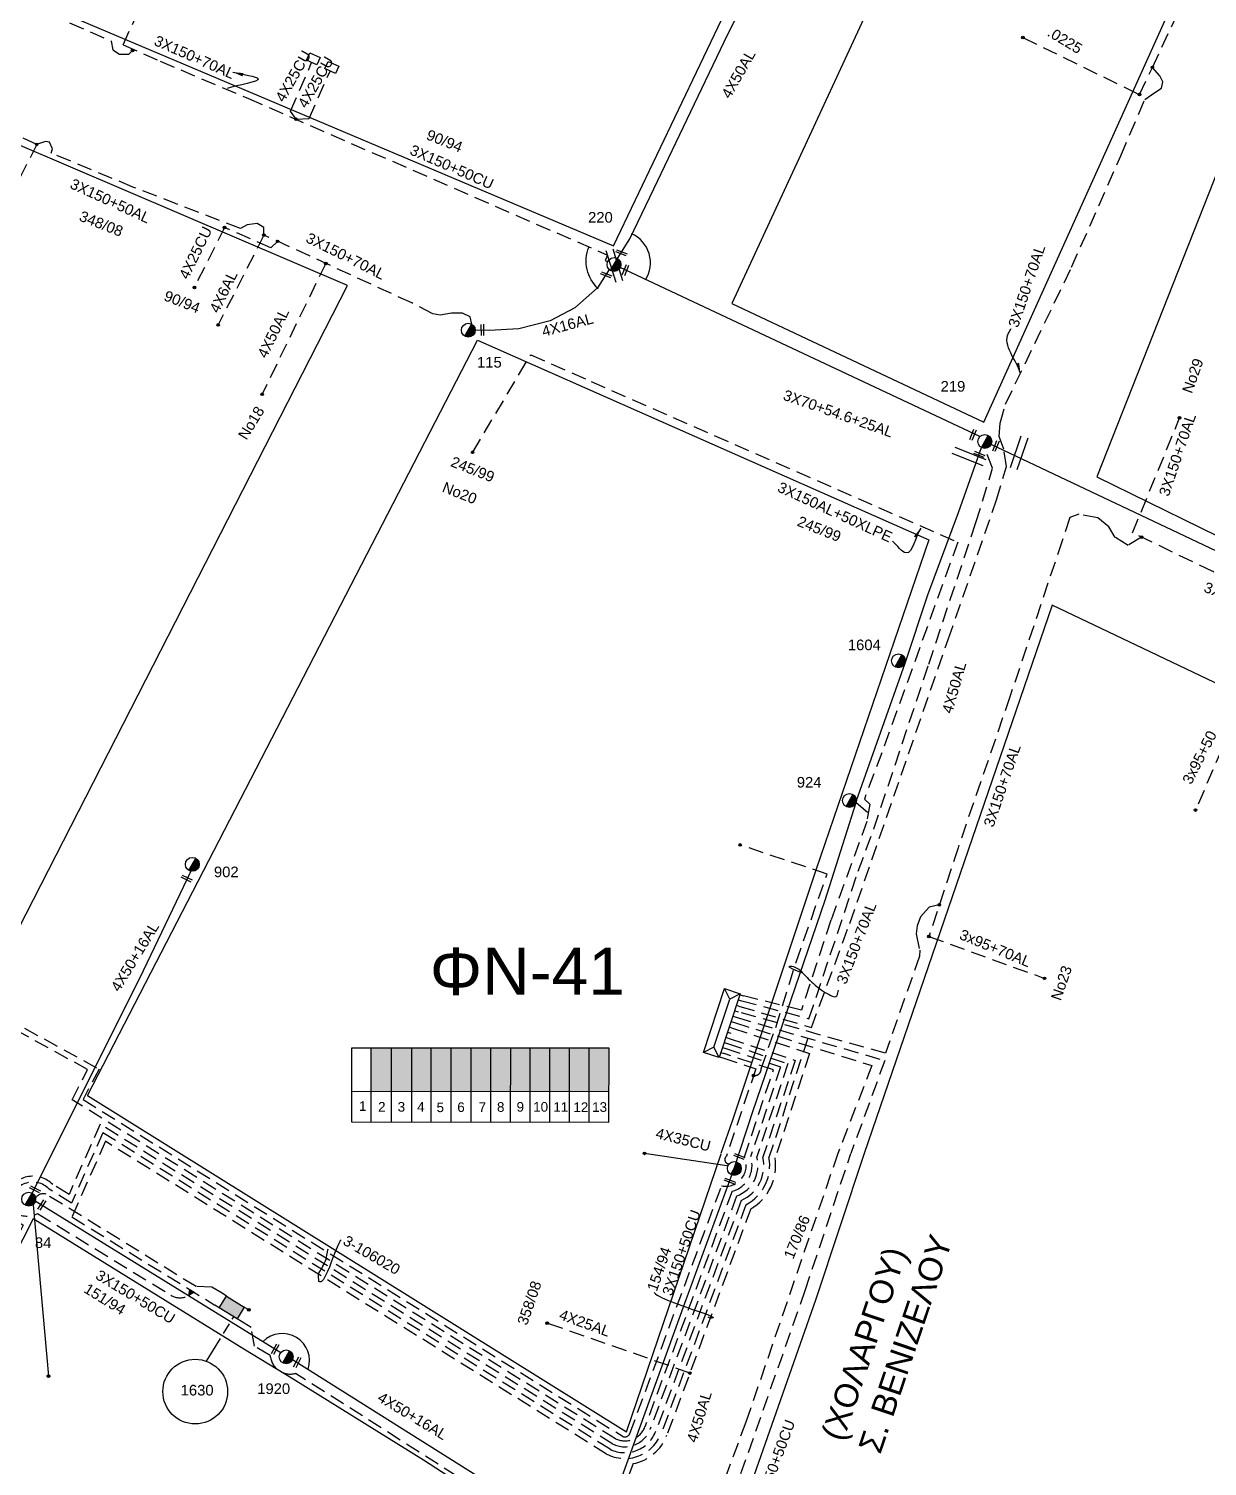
# Model space of a CAD drawing. Header units: millimetres. Extents: x 924 to 3152, y 704 to 1760.
# Drawn here: x 2260.4 to 2460.6, y 860.8 to 1105.1 of the extents above; entities that cross this region are included whole.
import ezdxf

# ---------------------------------------------------------------- set-up
doc = ezdxf.new("R2010")
doc.units = ezdxf.units.MM
doc.linetypes.add('DASHED', pattern=[19.05, 12.7, -6.35])
for name, color, linetype in [('Link Box 4 Διευθύνσεων', 7, 'Continuous'), ('Pillar OTE', 7, 'Continuous'), ('Άγνωστα', 7, 'Continuous'), ('Γέφυρες Εναέριου Δικτύου', 7, 'Continuous'), ('Γυμνά εναέρια ΧΤ (3Φ)   4x16AL', 7, 'Continuous'), ('Γυμνά εναέρια ΧΤ (3Φ)   4x35CU', 7, 'Continuous'), ('Γυμνά εναέρια ΧΤ (3Φ)   4x50AL', 7, 'Continuous'), ('Γυμνά εναέρια ΧΤ και ΦΟΠ (3Φ)   4x50+16AL', 7, 'Continuous'), ('Επιγραφές - Σχήματα', 7, 'Continuous'), ('Επιτοίχιο Κουτί', 7, 'Continuous'), ('Καλώδια ΧΤ   3x150+50AL', 7, 'DASHED'), ('Καλώδια ΧΤ   3x150+50CU', 7, 'DASHED'), ('Καλώδια ΧΤ   3x150+70AL', 7, 'DASHED'), ('Καλώδια ΧΤ   3x150AL+50XLPE', 7, 'DASHED'), ('Καλώδια ΧΤ   4x25CU', 7, 'DASHED'), ('Μηχανική τομή', 7, 'Continuous'), ('Στύλος ΦΜ', 7, 'Continuous'), ('Στύλος ΦΜ @ 1', 7, 'Continuous'), ('Συνδέσεις', 7, 'Continuous'), ('Συνεστραμμένα ΧΤ   3x70+54.6+25 AL', 7, 'SYN_LINE'), ('Τομή', 7, 'Continuous'), ('Υποσταθμός πόλεως', 7, 'Continuous'), ('Υπόβαθρο ΔΕΗ', 7, 'Continuous'), ('Υπόγεια Καλώδια Δικτύου ΧΤ   .15', 7, 'DASHED'), ('Υπόγεια καλώδια Δικτύου ΧΤ και Παρ. ΧΤ - 3X150+70 AL', 7, 'DASHED'), ('Υπόγεια καλώδια Παροχών ΧΤ   .0225', 7, 'DASHED'), ('Υπόγεια καλώδια Παροχών ΧΤ   4x25', 7, 'DASHED'), ('Υπόγεια καλώδια Παροχών ΧΤ   4x50AL', 7, 'DASHED'), ('Υπόγεια καλώδια Παροχών ΧΤ   4x6', 7, 'DASHED')]:
    doc.layers.add(name, color=color, linetype=linetype)
doc.styles.get("Standard").update_dxf_attribs({"font": 'ARIAL.TTF'})
doc.linetypes.add('SYN_LINE', pattern='A,0.5,-0.0001,["/\\/\\/\\/",Standard,S=0.1,R=0,X=0,Y=-0.05],-0.25', length=0.7501)
doc.dimstyles.new('ISO-25', dxfattribs={"dimtxt": 2.5, "dimasz": 2.5, "dimexe": 1.25, "dimexo": 0.625, "dimtad": 1, "dimtxsty": 'Standard', "dimcen": 2.5, "dimadec": 0, "dimazin": 0, "dimtfac": 1, "dimtmove": 0, "dimatfit": 3, "dimfxl": 1, "dimarcsym": 0})

# ---------------------------------------------------------------- blocks, each defined once
blk = doc.blocks.new('ΥΠΑΡΧΩΝ ΤΣΙΜΕΝΤΕΝΙΟΣ ΣΤΥΛΟΣ')
at = {"layer": 'Στύλος ΦΜ'}
blk.add_hatch(color=256, dxfattribs=at).paths.add_polyline_path([(-1.29, -2.28, 0.574793), (2.62, 0, 0.268822), (1.3, 2.27)])
blk.add_line((-1.29, -2.28), (1.3, 2.27), dxfattribs=at)
blk.add_circle((0, 0), 2.62, dxfattribs=at)
at = {"layer": 'Στύλος ΦΜ', "flags": 4}
for tag, p in [('ΑΡΙΘΜΟΣ', (-4.68, 8.05)), ('ΤΥΠΟΣ', (-4.91, 3.03))]:
    blk.add_attdef(tag, p, '', height=4, dxfattribs=at)
blk = doc.blocks.new('ΜΗΧΑΝΙΚΗ ΤΟΜΗ')
at = {"layer": 'Μηχανική τομή', "ltscale": 40}
for p, q in [((-1.89, 0.78), (1.89, 0.78)), ((1.89, 0), (-1.89, 0))]:
    blk.add_line(p, q, dxfattribs=at)
blk = doc.blocks.new('ΤΟΜΗ')
at = {"layer": 'Τομή', "ltscale": 40}
for p, q in [((-5.68, 0), (5.68, 0)), ((5.68, -2.33), (-5.68, -2.33))]:
    blk.add_line(p, q, dxfattribs=at)
blk = doc.blocks.new('ΕΠΙΤΟΙΧΙΟ ΚΟΥΤΙ')
at = {"layer": 'Επιτοίχιο Κουτί', "ltscale": 40}
blk.add_lwpolyline([(-2.06, 1.35), (1.86, 1.35), (1.86, -1.39), (-2.06, -1.39)], close=True, dxfattribs=at)
blk = doc.blocks.new('_ΣΥΝΔΕΣΗ')
at = {"layer": 'Συνδέσεις', "linetype": 'SYN_LINE', "ltscale": 40}
blk.add_hatch(color=256, dxfattribs=at).paths.add_polyline_path([(0.5, -0.01, 1), (-0.5, -0.01, 1)])
at = {"layer": 'Συνδέσεις'}
blk.add_circle((0, -0.01), 0.5, dxfattribs=at)
blk = doc.blocks.new('ΥΠΟΣΤΑΘΜΟΣ ΠΟΛΕΩΣ 13 ΑΝΑΧΩΡΗΣΕΩΝ')
at = {"layer": 'Υποσταθμός πόλεως', "ltscale": 40}
for p, q in [((-11.12, -2.82), (-11.12, -4)), ((-9.53, -2.82), (-9.53, -4)), ((-7.77, -2.82), (-7.77, -4)), ((-5.99, -2.82), (-5.99, -4)), ((-4.14, -2.82), (-4.14, -4)), ((-2.3, -2.82), (-2.3, -4)), ((-0.43, -2.82), (-0.43, -4)), ((1.54, -2.82), (1.54, -4)), ((3.43, -2.82), (3.43, -4)), ((5.39, -2.82), (5.39, -4)), ((7.32, -2.82), (7.32, -4)), ((9.32, -2.82), (9.32, -4)), ((11.11, -2.82), (11.11, -4))]:
    blk.add_line(p, q, dxfattribs=at)
blk.add_lwpolyline([(-11.43, 2.82), (11.43, 2.82), (11.43, -2.82), (-11.43, -2.82)], close=True, dxfattribs=at)
for points in [[(-8.62, 0), (-11.43, 2.82)], [(-11.43, -2.82), (-8.62, 0)], [(-8.62, 0), (8.62, 0)], [(8.62, 0), (11.43, 2.82)], [(11.43, -2.82), (8.62, 0)]]:
    blk.add_lwpolyline(points, dxfattribs=at)
at = {"layer": 'Υποσταθμός πόλεως', "linetype": 'SYN_LINE', "ltscale": 40, "flags": 1}
for tag, p in [('ΜΕΤΑΣΧΗΜΑΤΙΣΜΟΣ', (12.22, 1.68)), ('ΙΣΧΥΣ', (12.2, -1.11)), ('ΑΡΙΘΜΟΣ', (12.32, -3.83))]:
    blk.add_attdef(tag, p, '', height=1.8, dxfattribs=at)
blk = doc.blocks.new('LINK BOX 4 ΑΝΑΧΩΡΗΣΕΩΝ')
at = {"layer": 'Link Box 4 Διευθύνσεων', "ltscale": 40}
blk.add_hatch(color=256, dxfattribs=at).paths.add_polyline_path([(-3.54, 0), (-3.54, -4.67), (3.54, -4.67), (3.54, 0)])
for p, q in [((-3.54, 0), (-5.33, 0)), ((5.33, 0), (3.54, 0)), ((-3.54, -4.67), (-5.33, -4.67)), ((5.33, -4.67), (3.54, -4.67))]:
    blk.add_line(p, q, dxfattribs=at)
blk.add_lwpolyline([(-3.54, -4.67), (-3.54, 0), (3.54, 0), (3.54, -4.67)], close=True, dxfattribs=at)

msp = doc.modelspace()

# ---------------------------------------------------------------- hatches: boundary and pattern name
at = {"layer": 'Pillar OTE', "ltscale": 40}
h = msp.add_hatch(color=256, dxfattribs=at)
h.dxf.hatch_style = 1
h.paths.add_polyline_path([(2287.745, 890.877), (2287.616, 889.855), (2288.493, 890.417)])
at = {"layer": 'Καλώδια ΧΤ   3x150AL+50XLPE', "linetype": 'DASHED', "ltscale": 0.2}
h = msp.add_hatch(color=1, dxfattribs=at)
h.dxf.hatch_style = 1
h.paths.add_polyline_path([(2318.591, 924.56), (2322.031, 924.557), (2322.032, 931.921), (2318.592, 931.921)])
h = msp.add_hatch(color=30, dxfattribs=at)
h.dxf.hatch_style = 1
h.paths.add_polyline_path([(2325.471, 931.921), (2322.032, 931.921), (2322.031, 924.557), (2325.471, 924.554)])
h = msp.add_hatch(color=151, dxfattribs=at)
h.dxf.hatch_style = 1
h.paths.add_polyline_path([(2328.769, 931.92), (2325.471, 931.921), (2325.471, 924.554), (2328.768, 924.551)])
h = msp.add_hatch(color=173, dxfattribs=at)
h.dxf.hatch_style = 1
h.paths.add_polyline_path([(2332.155, 931.92), (2328.769, 931.92), (2328.768, 924.551), (2332.154, 924.547)])
h = msp.add_hatch(color=2, dxfattribs=at)
h.dxf.hatch_style = 1
h.paths.add_polyline_path([(2332.154, 924.547), (2335.551, 924.544), (2335.552, 931.92), (2332.155, 931.92)])
h = msp.add_hatch(color=85, dxfattribs=at)
h.dxf.hatch_style = 1
h.paths.add_polyline_path([(2335.552, 931.92), (2335.551, 924.544), (2338.888, 924.541), (2338.889, 931.92)])
at = {"layer": 'Καλώδια ΧΤ   3x150AL+50XLPE', "linetype": 'DASHED', "ltscale": 0.2, "true_color": 0xd2798f}
h = msp.add_hatch(color=233, dxfattribs=at)
h.dxf.hatch_style = 1
h.paths.add_polyline_path([(2338.888, 924.541), (2342.277, 924.537), (2342.277, 931.92), (2338.889, 931.92)])
at = {"layer": 'Καλώδια ΧΤ   3x150AL+50XLPE', "linetype": 'DASHED', "ltscale": 0.2}
h = msp.add_hatch(color=27, dxfattribs=at)
h.dxf.hatch_style = 1
h.paths.add_polyline_path([(2345.607, 931.919), (2342.277, 931.92), (2342.277, 924.537), (2345.607, 924.534)])
h = msp.add_hatch(color=6, dxfattribs=at)
h.dxf.hatch_style = 1
h.paths.add_polyline_path([(2348.937, 931.919), (2345.607, 931.919), (2345.607, 924.534), (2348.937, 924.531)])
h = msp.add_hatch(color=5, dxfattribs=at)
h.dxf.hatch_style = 1
h.paths.add_polyline_path([(2352.267, 931.919), (2348.937, 931.919), (2348.937, 924.531), (2352.267, 924.528)])
h = msp.add_hatch(color=133, dxfattribs=at)
h.dxf.hatch_style = 1
h.paths.add_polyline_path([(2355.597, 931.919), (2352.267, 931.919), (2352.267, 924.528), (2355.597, 924.524)])
h = msp.add_hatch(color=62, dxfattribs=at)
h.dxf.hatch_style = 1
h.paths.add_polyline_path([(2358.927, 931.918), (2355.597, 931.919), (2355.597, 924.524), (2358.927, 924.521)])

# ---------------------------------------------------------------- linework, layer by layer
at = {"layer": 'Pillar OTE', "ltscale": 40}
for points in [[(2315.263, 919.281), (2315.264, 931.921), (2358.927, 931.918), (2358.926, 919.238), (2315.263, 919.282)], [(2318.591, 919.279), (2318.592, 931.921)], [(2322.031, 919.275), (2322.032, 931.921)], [(2325.471, 919.272), (2325.471, 931.921)], [(2328.768, 919.268), (2328.769, 931.92)], [(2332.154, 919.265), (2332.155, 931.92)], [(2335.551, 919.262), (2335.552, 931.92)], [(2338.888, 919.258), (2338.889, 931.92)], [(2342.276, 919.255), (2342.277, 931.92)], [(2345.606, 919.255), (2345.607, 931.919)], [(2348.936, 919.254), (2348.937, 931.919)], [(2352.266, 919.254), (2352.267, 931.919)], [(2355.596, 919.254), (2355.597, 931.919)], [(2315.264, 924.564), (2358.927, 924.521)], [(2288.493, 890.417), (2287.616, 889.855), (2287.745, 890.877), (2288.493, 890.417)]]:
    msp.add_lwpolyline(points, dxfattribs=at)
at = {"layer": 'Άγνωστα', "color": 233, "linetype": 'DASHED', "ltscale": 0.2, "true_color": 0xd2798f}
msp.add_lwpolyline([(2381.524, 939.907), (2392.963, 936.866), (2401.326, 961.936), (2403.978, 969.121), (2413.302, 997.075), (2421.333, 1021.15), (2424.151, 1030.386), (2422.838, 1033.75)], dxfattribs=at)
at = {"layer": 'Άγνωστα', "color": 62, "linetype": 'DASHED', "ltscale": 0.2}
msp.add_lwpolyline([(2467.62, 993.146), (2458.641, 972.317)], dxfattribs=at)
at = {"layer": 'Άγνωστα', "color": 2, "linetype": 'DASHED', "ltscale": 0.2}
msp.add_lwpolyline([(2400.968, 973.578), (2403.03, 971.859)], dxfattribs=at)
at = {"layer": 'Άγνωστα', "color": 173, "linetype": 'DASHED', "ltscale": 0.2}
for points in [[(2415.106, 956.204), (2413.357, 955.806), (2411.913, 954.172), (2411.331, 952.647), (2411.168, 951.285), (2411.767, 948.535), (2411.73, 947.474), (2405.947, 931.001), (2380.903, 938.04), (2380.903, 938.04), (2380.903, 938.04)], [(2413.343, 950.838), (2432.988, 943.725)]]:
    msp.add_lwpolyline(points, dxfattribs=at)
at = {"layer": 'Άγνωστα', "color": 30, "linetype": 'SYN_LINE', "ltscale": 20}
msp.add_lwpolyline([(2261.167, 905.227), (2263.762, 876.132)], dxfattribs=at)
at = {"layer": 'Γέφυρες Εναέριου Δικτύου', "ltscale": 0.2}
for points in [[(2365.17, 1062.375, 0.460114), (2362.818, 1070.237, -0.1799973)], [(2357.165, 1060.883, -0.3048294), (2355.537, 1067.978, -2.186761)]]:
    msp.add_lwpolyline(points, format="xyb", dxfattribs=at)
at = {"layer": 'Γέφυρες Εναέριου Δικτύου', "ltscale": 20}
msp.add_arc((2303.495, 878.764), 4.611, 341.79036, 135.49895, dxfattribs=at)
at = {"layer": 'Γυμνά εναέρια ΧΤ (3Φ)   4x16AL', "color": 151, "ltscale": 0.2}
msp.add_lwpolyline([(2358.996, 1064.167), (2357.013, 1061.031), (2353.166, 1057.648), (2349.009, 1055.461), (2343.67, 1054.061), (2338.637, 1053.799), (2336.254, 1053.835)], dxfattribs=at)
at = {"layer": 'Γυμνά εναέρια ΧΤ (3Φ)   4x35CU', "color": 30, "linetype": 'SYN_LINE', "ltscale": 16}
msp.add_lwpolyline([(2379.013, 911.88), (2365.027, 913.985)], dxfattribs=at)
at = {"layer": 'Γυμνά εναέρια ΧΤ (3Φ)   4x50AL', "color": 233, "ltscale": 0.2, "true_color": 0xd2798f}
msp.add_lwpolyline([(2360.423, 1066.014), (2362.507, 1069.367), (2366.616, 1077.875), (2379.15, 1104.148), (2381.659, 1109.086), (2411.772, 1168.308), (2428.348, 1201.144), (2445.951, 1240.65), (2480.068, 1316.734)], dxfattribs=at)
at = {"layer": 'Γυμνά εναέρια ΧΤ (3Φ)   4x50AL', "color": 30, "ltscale": 0.2}
for points in [[(2409.28, 997.267), (2413.133, 1008.886), (2418.359, 1022.875), (2422.257, 1033.904)], [(2401.023, 973.935), (2409.28, 997.267)], [(2380.271, 911.41), (2383.423, 921.077), (2395.697, 956.995), (2400.968, 973.578)]]:
    msp.add_lwpolyline(points, dxfattribs=at)
at = {"layer": 'Γυμνά εναέρια ΧΤ (3Φ)   4x50AL', "color": 30}
msp.add_lwpolyline([(2356.68, 846.583), (2371.878, 888.548), (2379.951, 910.642)], dxfattribs=at)
at = {"layer": 'Γυμνά εναέρια ΧΤ και ΦΟΠ (3Φ)   4x50+16AL', "color": 6, "ltscale": 0.2}
msp.add_lwpolyline([(2287.914, 961.945), (2279.83, 945.009), (2260.976, 907.223)], dxfattribs=at)
at = {"layer": 'Γυμνά εναέρια ΧΤ και ΦΟΠ (3Φ)   4x50+16AL', "color": 30}
for points in [[(2261.502, 905.904), (2303.216, 880.136)], [(2305.233, 878.971), (2356.68, 846.583), (2370.079, 836.165)]]:
    msp.add_lwpolyline(points, dxfattribs=at)
at = {"layer": 'Επιγραφές - Σχήματα'}
msp.add_lwpolyline([(2391.725, 944.683), (2390.74, 945.059), (2390.089, 945.346), (2389.721, 945.553), (2389.584, 945.69), (2389.627, 945.766), (2389.797, 945.79), (2390.044, 945.771), (2390.316, 945.717), (2390.571, 945.638), (2390.803, 945.536), (2391.018, 945.412), (2391.221, 945.268), (2391.415, 945.106), (2391.605, 944.928), (2391.797, 944.734), (2391.994, 944.527), (2392.2, 944.309), (2392.418, 944.08), (2392.649, 943.842), (2392.893, 943.597), (2393.151, 943.345), (2393.425, 943.089), (2393.716, 942.829), (2394.025, 942.567), (2394.352, 942.305), (2394.691, 942.046), (2395.038, 941.795), (2395.385, 941.556), (2395.727, 941.333), (2396.057, 941.131), (2396.37, 940.953), (2396.66, 940.805), (2396.921, 940.69), (2397.153, 940.619), (2397.356, 940.602), (2397.531, 940.65), (2397.678, 940.771), (2397.798, 940.978), (2397.89, 941.28), (2397.956, 941.688)], dxfattribs=at)
msp.add_circle((2288.679, 873.512), 5.5, dxfattribs=at)
at = {"layer": 'Καλώδια ΧΤ   3x150+50AL', "color": 1, "ltscale": 0.2}
for points in [[(2261.746, 1085.414), (2247.684, 1091.632), (2235.04, 1096.947), (2235.04, 1098.154), (2234.383, 1098.422)], [(2300.344, 1070.01), (2300.338, 1071.27), (2299.218, 1071.983), (2297.487, 1071.721), (2296.382, 1071.096), (2278.103, 1078.171), (2264.199, 1083.914), (2264.452, 1084.665), (2263.936, 1085.809), (2263.219, 1085.897), (2262.377, 1085.621), (2261.746, 1085.414)]]:
    msp.add_lwpolyline(points, dxfattribs=at)
at = {"layer": 'Καλώδια ΧΤ   3x150+50CU', "color": 151, "ltscale": 0.2}
for points in [[(2229.443, 1100.417), (2228.729, 1100.705), (2228.475, 1100.076), (2221.989, 1102.992), (2232.361, 1120.706), (2263.86, 1107.574), (2274.391, 1102.954), (2274.707, 1101.501), (2275.8, 1100.731), (2277.414, 1100.713), (2278.042, 1101.358)], [(2297.736, 1093.195), (2358.727, 1066.608), (2358.318, 1065.677), (2358.764, 1065.476)], [(2380.594, 937.112), (2405.842, 929.745), (2400.078, 913.985)], [(2374.348, 835.401), (2373.838, 838.009), (2392.323, 890.699), (2400.078, 913.985)]]:
    msp.add_lwpolyline(points, dxfattribs=at)
at = {"layer": 'Καλώδια ΧΤ   3x150+50CU', "color": 151, "linetype": 'DASHED', "ltscale": 0.2}
msp.add_lwpolyline([(2163.336, 969.077), (2165.778, 967.572), (2165.585, 964.884), (2236.171, 921.425), (2237.289, 918.388), (2255.682, 907.064, 0.5031973), (2261.904, 903.766), (2284.533, 889.914, 0.2795732), (2287.616, 889.855)], format="xyb", dxfattribs=at)
at = {"layer": 'Καλώδια ΧΤ   3x150+50CU', "color": 27, "ltscale": 0.2}
for points in [[(2380.296, 936.216), (2403.641, 928.889), (2397.875, 913.985)], [(2397.875, 913.985), (2382.233, 868.313), (2371.163, 838.46), (2368.842, 837.155), (2368.366, 836.141), (2367.918, 833.801), (2368.055, 832.124), (2358.639, 804.732), (2343.122, 756.265), (2337.879, 739.411), (2336.543, 738.119), (2336.945, 736.474)]]:
    msp.add_lwpolyline(points, dxfattribs=at)
at = {"layer": 'Καλώδια ΧΤ   3x150+70AL', "color": 151, "ltscale": 0.2}
msp.add_lwpolyline([(2276.428, 1102.326), (2282.74, 1099.548), (2297.736, 1093.195)], dxfattribs=at)
at = {"layer": 'Καλώδια ΧΤ   3x150+70AL', "color": 1, "ltscale": 0.2}
msp.add_lwpolyline([(2335.662, 1054.857), (2335.403, 1056.101), (2334.116, 1056.765), (2332.25, 1056.722), (2330.32, 1056.401), (2329.025, 1056.64), (2325.499, 1058.47), (2300.344, 1070.01)], dxfattribs=at)
at = {"layer": 'Καλώδια ΧΤ   3x150AL+50XLPE', "color": 2, "ltscale": 0.2}
for points in [[(2335.83, 1033.136), (2345.696, 1049.681)], [(2345.696, 1049.681), (2355.942, 1045.144), (2418.245, 1017.832), (2405.327, 982.013), (2402.378, 974.18), (2403.274, 973.325), (2402.785, 970.393), (2396.677, 953.593), (2391.67, 938.305), (2381.807, 940.757)]]:
    msp.add_lwpolyline(points, dxfattribs=at)
at = {"layer": 'Καλώδια ΧΤ   3x150AL+50XLPE', "color": 62, "linetype": 'DASHED', "ltscale": 0.2}
msp.add_lwpolyline([(2378.827, 931.8), (2388.142, 928.7), (2383.043, 913.404, -0.4367396), (2379.905, 907.547), (2365.061, 867.499, -0.4427794), (2360.061, 865.51), (2267.756, 923.111), (2270.403, 928.236), (2253.427, 937.558), (2251.341, 933.483, -0.2353057), (2247.514, 932.059), (2237.393, 938.292), (2237.103, 940.061), (2229.354, 944.898, -0.3936327), (2223.795, 948.368), (2166.939, 983.856), (2173.266, 1012.233), (2196.512, 1009.265)], format="xyb", dxfattribs=at)
at = {"layer": 'Καλώδια ΧΤ   3x150AL+50XLPE', "color": 133, "linetype": 'DASHED', "ltscale": 0.2}
msp.add_lwpolyline([(2379.108, 932.645), (2389.373, 929.229), (2384.093, 913.391, -0.3894114), (2380.673, 906.741), (2366.001, 867.158, -0.441557), (2359.632, 864.599), (2272.529, 918.954), (2267.238, 907.006), (2264.489, 908.7, 0.5051768), (2256.813, 907.518), (2154.506, 970.531, -0.6426656), (2156.429, 973.33), (2158.799, 971.871)], format="xyb", dxfattribs=at)
at = {"layer": 'Καλώδια ΧΤ   3x150AL+50XLPE', "color": 1, "linetype": 'DASHED', "ltscale": 0.2}
msp.add_lwpolyline([(2249.749, 934.699, 0.5686308), (2251.121, 935.249), (2253.006, 938.93), (2272.346, 928.309), (2269.621, 923.143), (2269.621, 923.143), (2361.387, 865.859, 0.4014593), (2362.522, 866.403), (2378.111, 908.46, 0.6057526), (2381.98, 913.376), (2386.914, 928.177), (2378.547, 930.961)], format="xyb", dxfattribs=at)
at = {"layer": 'Καλώδια ΧΤ   3x150AL+50XLPE', "color": 5, "linetype": 'DASHED', "ltscale": 0.2}
msp.add_lwpolyline([(2379.399, 933.52), (2390.613, 929.788), (2385.134, 913.35, -0.3549457), (2381.459, 905.983), (2366.94, 866.815, -0.4424326), (2359.179, 863.703), (2272.977, 917.495), (2267.689, 905.554), (2263.86, 907.912, 1.2081161), (2259.474, 901.813), (2245.762, 874.873), (2242.841, 874.542), (2232.37, 854.242), (2226.799, 842.837), (2228.24, 839.623), (2214.124, 811.97, -0.6554703), (2214.411, 808.011), (2216.732, 806.685)], format="xyb", dxfattribs=at)
at = {"layer": 'Καλώδια ΧΤ   3x150AL+50XLPE', "color": 151, "linetype": 'DASHED', "ltscale": 0.2}
msp.add_lwpolyline([(2392.755, 933.564), (2392.755, 933.564), (2386.166, 913.292, -0.3285815), (2382.257, 905.261), (2367.872, 866.452, -0.4515787), (2358.576, 862.901), (2273.425, 916.037), (2267.731, 903.179), (2292.016, 888.223)], format="xyb", dxfattribs=at)
at = {"layer": 'Καλώδια ΧΤ   3x150AL+50XLPE', "color": 6, "linetype": 'DASHED', "ltscale": 0.2}
for points in [[(2379.985, 935.282), (2393.063, 930.931), (2387.193, 913.212, -0.3073484), (2383.066, 904.566), (2368.81, 866.103, -0.262938), (2363.063, 861.271), (2358.514, 848.712, 0.3446356), (2352.423, 846.859), (2305.726, 876.613, -0.4737647), (2301.421, 879.661), (2298.76, 881.205), (2298.195, 884.418), (2296.553, 885.429)], [(2293.24, 890.21), (2291.52, 891.27), (2288.823, 891.364), (2263.335, 907.061, 0.3382829), (2261.552, 906.393)]]:
    msp.add_lwpolyline(points, format="xyb", dxfattribs=at)
at = {"layer": 'Καλώδια ΧΤ   3x150AL+50XLPE', "color": 30, "linetype": 'DASHED', "ltscale": 0.2}
msp.add_lwpolyline([(2378.297, 930.208), (2383.923, 928.336), (2378.931, 913.519, 0.6757106), (2379.373, 912.177)], format="xyb", dxfattribs=at)
at = {"layer": 'Καλώδια ΧΤ   4x25CU', "color": 151, "ltscale": 0.2}
for points in [[(2305.812, 1089.674), (2304.871, 1091.044), (2308.458, 1099.324)], [(2305.812, 1089.674), (2308.043, 1089.822), (2311.601, 1097.865)]]:
    msp.add_lwpolyline(points, dxfattribs=at)
at = {"layer": 'Καλώδια ΧΤ   4x25CU', "color": 1, "ltscale": 0.2}
for points in [[(2261.746, 1085.414), (2256.576, 1075.065)], [(2302.678, 1068.94), (2301.555, 1067.837), (2293.652, 1071.295), (2288.555, 1061.141)]]:
    msp.add_lwpolyline(points, dxfattribs=at)
at = {"layer": 'Συνεστραμμένα ΧΤ   3x70+54.6+25 AL', "color": 233, "ltscale": 20, "true_color": 0xd2798f}
msp.add_lwpolyline([(2422.004, 1035.76), (2373.298, 1058.661), (2360.903, 1064.49)], dxfattribs=at)
at = {"layer": 'Συνεστραμμένα ΧΤ   3x70+54.6+25 AL', "color": 173, "ltscale": 20}
msp.add_lwpolyline([(2464.356, 1015.303), (2457.922, 1018.355), (2423.903, 1034.425)], dxfattribs=at)
at = {"layer": 'Υπόβαθρο ΔΕΗ', "ltscale": 0.2}
for points in [[(2480.662, 1127.266), (2441.848, 1028.926), (2529.664, 985.914), (2595.477, 953.679), (2654.46, 927.831), (2681.539, 989.539), (2695.044, 1021.423), (2605.527, 1065.641), (2480.662, 1127.266)], [(2232.181, 1122.175), (2359.756, 1068.193), (2385.497, 1122.175)], [(2409.386, 1122.175), (2379.837, 1058.397), (2422.663, 1038.225), (2460.528, 1122.175)], [(2251.035, 937.275), (2314.565, 1061.414), (2220.461, 1101.637), (2183.663, 1033.844), (2172.973, 985.984), (2209.4, 963.197), (2251.035, 937.275)], [(2270.379, 923.831), (2270.379, 923.831), (2336.63, 1052.143), (2413.343, 1018.226), (2394.155, 962.279), (2379.979, 919.646), (2377.983, 913.985)], [(2621.671, 913.985), (2470.712, 988.227), (2470.168, 990.019), (2434.282, 1007.113), (2402.316, 913.985)]]:
    msp.add_lwpolyline(points, dxfattribs=at)
at = {"layer": 'Υπόβαθρο ΔΕΗ'}
for points in [[(2270.379, 923.831), (2361.967, 866.678), (2361.967, 866.678), (2361.967, 866.678), (2378.017, 913.928)], [(2402.316, 913.985), (2394.049, 889.057), (2375.428, 835.983), (2377.304, 835.031), (2400.796, 824.856), (2427.748, 813.759), (2453.417, 803.022), (2453.417, 803.022), (2453.417, 803.022), (2509.672, 776.952), (2576.833, 750.557), (2592.384, 786.246), (2506.144, 828.261)], [(2315.062, 752.085), (2324.381, 756.422), (2339.032, 799.733), (2354.632, 844.256), (2327.461, 861.887), (2305.351, 875.646), (2296.915, 880.705), (2261.144, 902.891), (2261.144, 902.891), (2261.144, 902.891), (2239.916, 861.182), (2229.14, 838.912), (2213.941, 809.41), (2213.941, 809.41)], [(2293.479, 883.369), (2294.508, 885.04)], [(2294.976, 885.8), (2295.244, 886.235)], [(2290.586, 878.671), (2292.955, 882.517)]]:
    msp.add_lwpolyline(points, dxfattribs=at)
for points in [[(2313.496, 899.26), (2313.127, 899.301), (2310.743, 892.112), (2309.674, 892.153), (2309.674, 892.277), (2309.625, 893.447), (2309.585, 893.472), (2311.173, 896.017), (2311.154, 897.781), (2311.274, 897.745)], [(2366.669, 890.424), (2366.669, 889.669), (2376.77, 886.354), (2376.77, 885.984), (2376.148, 885.902), (2375.817, 886.169)]]:
    msp.add_open_spline(points, degree=3, dxfattribs=at)
at = {"layer": 'Υπόγεια Καλώδια Δικτύου ΧΤ   .15', "color": 85, "ltscale": 0.2}
msp.add_lwpolyline([(2451.3, 1098.502), (2468.735, 1135.781)], dxfattribs=at)
at = {"layer": 'Υπόγεια καλώδια Δικτύου ΧΤ και Παρ. ΧΤ - 3X150+70 AL', "color": 85, "ltscale": 0.2}
msp.add_lwpolyline([(2381.208, 938.958), (2393.373, 935.376), (2399.905, 953.069), (2416.616, 1001.292), (2424.838, 1025.017), (2426.495, 1030.679), (2426.09, 1033.644), (2425.281, 1035.767), (2425.416, 1038.058), (2426.36, 1041.293), (2437.584, 1064.53), (2445.924, 1083.481), (2450.014, 1093.03), (2451.736, 1094.253), (2452.835, 1094.979), (2453.063, 1096.036), (2452.544, 1097.051), (2451.3, 1098.502)], dxfattribs=at)
at = {"layer": 'Υπόγεια καλώδια Δικτύου ΧΤ και Παρ. ΧΤ - 3X150+70 AL', "color": 173, "ltscale": 0.2}
for points in [[(2447.928, 1019.428), (2455.926, 1038.939)], [(2449.478, 1018.679), (2447.197, 1017.28), (2444.987, 1018.623), (2443.892, 1020.439), (2442.017, 1021.947), (2438.815, 1022.587), (2437.306, 1021.993), (2435.979, 1018.062), (2427.1, 991.565), (2418.299, 965.924), (2413.343, 950.838)], [(2486.293, 1005.086), (2470.814, 1012.661), (2469.258, 1010.548), (2466.558, 1010.009), (2464.879, 1010.548), (2461.58, 1012.826), (2447.928, 1019.428)]]:
    msp.add_lwpolyline(points, dxfattribs=at)
at = {"layer": 'Υπόγεια καλώδια Δικτύου ΧΤ και Παρ. ΧΤ - 3X150+70 AL', "color": 30, "ltscale": 0.2}
msp.add_lwpolyline([(2383.552, 927.235, 0.4883737), (2384.832, 928.357), (2387.311, 935.394), (2390.786, 946.494), (2396.027, 961.442), (2381.245, 966.387)], format="xyb", dxfattribs=at)
at = {"layer": 'Υπόγεια καλώδια Παροχών ΧΤ   .0225', "color": 85, "ltscale": 0.2}
msp.add_lwpolyline([(2429.319, 1103.568), (2449.116, 1093.877), (2451.3, 1098.502)], dxfattribs=at)
at = {"layer": 'Υπόγεια καλώδια Παροχών ΧΤ   4x25', "ltscale": 0.2}
msp.add_lwpolyline([(2372.725, 876.667), (2348.474, 885.145)], dxfattribs=at)
at = {"layer": 'Υπόγεια καλώδια Παροχών ΧΤ   4x50AL', "color": 151, "ltscale": 0.2}
msp.add_lwpolyline([(2276.428, 1102.326), (2281.63, 1113.702)], dxfattribs=at)
at = {"layer": 'Υπόγεια καλώδια Παροχών ΧΤ   4x50AL', "color": 1, "ltscale": 0.2}
msp.add_lwpolyline([(2310.856, 1065.187), (2300.048, 1042.951)], dxfattribs=at)
at = {"layer": 'Υπόγεια καλώδια Παροχών ΧΤ   4x6', "color": 1, "ltscale": 0.2}
msp.add_lwpolyline([(2300.344, 1070.01), (2292.588, 1054.763)], dxfattribs=at)

# ---------------------------------------------------------------- block references
at = {"layer": 'Link Box 4 Διευθύνσεων', "xscale": 0.4999999999999996, "yscale": 0.4999999999999996, "zscale": 0.4999999999999996, "rotation": 328.3726385802877}
msp.add_blockref('LINK BOX 4 ΑΝΑΧΩΡΗΣΕΩΝ', (2295.509, 888.813), dxfattribs=at)
at = {"layer": 'Επιτοίχιο Κουτί', "xscale": 0.4999999999999999, "yscale": 0.4999999999999999, "zscale": 0.4999999999999999, "rotation": 334.9702266229109}
for p in [(2308.797, 1099.932), (2311.94, 1098.473)]:
    msp.add_blockref('ΕΠΙΤΟΙΧΙΟ ΚΟΥΤΙ', p, dxfattribs=at)
at = {"layer": 'Μηχανική τομή'}
for p, xscale, yscale, zscale, rotation in [((2361.02, 1066.815), 0.4999999999999987, 0.4999999999999987, 0.4999999999999987, 339.1430730486251), ((2361.951, 1063.961), 0.4999999999999988, 0.4999999999999988, 0.4999999999999988, 68.4005871283439), ((2358.44, 1063.079), 0.4999999999999987, 0.4999999999999987, 0.4999999999999987, 339.1430730486251), ((2337.275, 1053.894), 0.4999999999999987, 0.4999999999999987, 0.4999999999999987, 271.0984632781665), ((2421, 1035.985), 0.4999999999999988, 0.4999999999999988, 0.4999999999999988, 68.4005871283439), ((2421.833, 1032.563), 0.4999999999999988, 0.4999999999999988, 0.4999999999999988, 338.3589908239254), ((2424.902, 1034.096), 0.4999999999999988, 0.4999999999999988, 0.4999999999999988, 68.4005871283439), ((2287.156, 960.485), 0.4999999999999987, 0.4999999999999987, 0.4999999999999987, 334.7225208383078), ((2381.05, 913.266), 0.4999999999999988, 0.4999999999999988, 0.4999999999999988, 338.3589908239254), ((2379.429, 909.077), 0.4999999999999973, 0.4999999999999973, 0.4999999999999973, 339.3050520699537), ((2261.373, 907.716), 0.4999999999999987, 0.4999999999999987, 0.4999999999999987, 333.0408705210897), ((2262.781, 905.114), 0.5000000000001038, 0.5000000000001038, 0.5000000000001038, 57.32781525691588), ((2302.428, 880.623), 0.5000000000001011, 0.5000000000001011, 0.5000000000001011, 59.88800093991089), ((2306.183, 878.378), 0.5000000000000171, 0.5000000000000171, 0.5000000000000171, 63.09215119573446)]:
    msp.add_blockref('ΜΗΧΑΝΙΚΗ ΤΟΜΗ', p, dxfattribs=dict(at, xscale=xscale, yscale=yscale, zscale=zscale, rotation=rotation))
at = {"layer": 'Στύλος ΦΜ @ 1', "ltscale": 40}
ref = msp.add_blockref('ΥΠΑΡΧΩΝ ΤΣΙΜΕΝΤΕΝΙΟΣ ΣΤΥΛΟΣ', (2359.837, 1064.992), dxfattribs=dict(at, xscale=0.4499999999998181, yscale=0.4499999999998181, zscale=0.4499999999998181))
ref.add_attrib('ΤΥΠΟΣ', '220', (2355.428, 1072.121), dxfattribs={"layer": 'Στύλος ΦΜ', "height": 1.8, "flags": 4})
ref = msp.add_blockref('ΥΠΑΡΧΩΝ ΤΣΙΜΕΝΤΕΝΙΟΣ ΣΤΥΛΟΣ', (2335.077, 1053.835), dxfattribs=dict(at, xscale=0.4499999999998181, yscale=0.4499999999998181, zscale=0.4499999999998181))
ref.add_attrib('ΤΥΠΟΣ', '115', (2336.566, 1047.493), dxfattribs={"layer": 'Στύλος ΦΜ', "height": 1.8, "flags": 4})
ref = msp.add_blockref('ΥΠΑΡΧΩΝ ΤΣΙΜΕΝΤΕΝΙΟΣ ΣΤΥΛΟΣ', (2422.838, 1034.928), dxfattribs=dict(at, xscale=0.4499999999998181, yscale=0.4499999999998181, zscale=0.4499999999998181))
ref.add_attrib('ΤΥΠΟΣ', '219', (2415.324, 1043.403), dxfattribs={"layer": 'Στύλος ΦΜ', "height": 1.8, "flags": 4})
ref = msp.add_blockref('ΥΠΑΡΧΩΝ ΤΣΙΜΕΝΤΕΝΙΟΣ ΣΤΥΛΟΣ', (2408.169, 997.66), dxfattribs=dict(at, xscale=0.4499999999998181, yscale=0.4499999999998181, zscale=0.4499999999998181))
ref.add_attrib('ΤΥΠΟΣ', '1604', (2399.565, 999.475), dxfattribs={"layer": 'Στύλος ΦΜ', "height": 1.8, "flags": 4})
ref = msp.add_blockref('ΥΠΑΡΧΩΝ ΤΣΙΜΕΝΤΕΝΙΟΣ ΣΤΥΛΟΣ', (2399.845, 973.935), dxfattribs=dict(at, xscale=0.4499999999998181, yscale=0.4499999999998181, zscale=0.4499999999998181))
ref.add_attrib('ΤΥΠΟΣ', '924', (2390.893, 976.137), dxfattribs={"layer": 'Στύλος ΦΜ', "height": 1.8, "flags": 4})
ref = msp.add_blockref('ΥΠΑΡΧΩΝ ΤΣΙΜΕΝΤΕΝΙΟΣ ΣΤΥΛΟΣ', (2288.186, 963.091), dxfattribs=dict(at, xscale=0.4499999999998181, yscale=0.4499999999998181, zscale=0.4499999999998181))
ref.add_attrib('ΤΥΠΟΣ', '902', (2291.865, 960.907), dxfattribs={"layer": 'Στύλος ΦΜ', "height": 1.8, "flags": 4})
at = {"layer": 'Στύλος ΦΜ @ 1', "ltscale": 40, "xscale": 0.4499999999998181, "yscale": 0.4499999999998181, "zscale": 0.4499999999998181}
msp.add_blockref('ΥΠΑΡΧΩΝ ΤΣΙΜΕΝΤΕΝΙΟΣ ΣΤΥΛΟΣ', (2380.269, 911.411), dxfattribs=at)
at = {"layer": 'Στύλος ΦΜ @ 1', "ltscale": 40}
ref = msp.add_blockref('ΥΠΑΡΧΩΝ ΤΣΙΜΕΝΤΕΝΙΟΣ ΣΤΥΛΟΣ', (2260.39, 906.201), dxfattribs=dict(at, xscale=0.4499999999998181, yscale=0.4499999999998181, zscale=0.4499999999998181))
ref.add_attrib('ΤΥΠΟΣ', '84', (2261.445, 897.909), dxfattribs={"layer": 'Στύλος ΦΜ', "height": 1.8, "flags": 4})
ref = msp.add_blockref('ΥΠΑΡΧΩΝ ΤΣΙΜΕΝΤΕΝΙΟΣ ΣΤΥΛΟΣ', (2304.138, 879.403), dxfattribs=dict(at, xscale=0.4499999999998181, yscale=0.4499999999998181, zscale=0.4499999999998181))
ref.add_attrib('ΤΥΠΟΣ', '1920', (2299.214, 873.107), dxfattribs={"layer": 'Στύλος ΦΜ', "height": 1.8, "flags": 4})
at = {"layer": 'Συνδέσεις', "xscale": 0.4499999999998181, "yscale": 0.4499999999998181, "zscale": 0.4499999999998181}
for p in [(2278.043, 1101.363), (2429.321, 1103.573), (2451.302, 1098.507), (2449.118, 1093.882), (2305.813, 1089.68), (2261.747, 1085.419), (2293.653, 1071.3), (2300.345, 1070.016), (2302.679, 1068.945), (2310.858, 1065.193), (2288.54, 1061.113), (2292.572, 1054.735), (2300.05, 1042.957), (2455.927, 1038.944), (2335.814, 1033.107), (2449.479, 1018.684), (2458.642, 972.322), (2381.246, 966.392), (2415.108, 956.21), (2413.345, 950.843), (2432.99, 943.73), (2383.552, 927.235), (2365.019, 913.99), (2297.777, 887.416), (2348.476, 885.151), (2372.725, 876.667), (2263.764, 876.137)]:
    msp.add_blockref('_ΣΥΝΔΕΣΗ', p, dxfattribs=at)
at = {"layer": 'Τομή', "xscale": 0.4999999999999994, "yscale": 0.4999999999999994, "zscale": 0.4999999999999994}
for p, rotation in [((2360.45, 1064.981), 287.1787947687595), ((2429.199, 1032.824), 251.0837685616881), ((2420.358, 1032.905), 338.2914638530971)]:
    msp.add_blockref('ΤΟΜΗ', p, dxfattribs=dict(at, rotation=rotation))
at = {"layer": 'Υποσταθμός πόλεως', "xscale": 0.4999999999998153, "yscale": 0.4999999999998153, "zscale": 0.4999999999998153, "rotation": 71.59496325475173}
msp.add_blockref('ΥΠΟΣΤΑΘΜΟΣ ΠΟΛΕΩΣ 13 ΑΝΑΧΩΡΗΣΕΩΝ', (2378.154, 936.116), dxfattribs=at)

# ---------------------------------------------------------------- texts
at = {"ltscale": 30, "width": 11.25729, "attachment_point": 1}
for s, insert, char_height in [('1', (2316.509, 922.842), 1.634), ('2', (2319.748, 922.709), 1.634), ('3', (2323.078, 922.709), 1.634), ('4', (2326.382, 922.709), 1.634), ('5', (2329.685, 922.628), 1.634), ('6', (2333.206, 922.655), 1.634), ('7', (2336.834, 922.655), 1.634), ('8', (2339.948, 922.682), 1.634), ('9', (2343.279, 922.709), 1.634), ('10', (2346.099, 922.711), 1.6344), ('11', (2349.52, 922.682), 1.6344), ('12', (2352.928, 922.653), 1.6344), ('13', (2356.118, 922.676), 1.6344)]:
    msp.add_mtext(s, dxfattribs=dict(at, insert=insert, char_height=char_height))
at = {"layer": 'Γυμνά εναέρια ΧΤ (3Φ)   4x16AL', "color": 7, "insert": (2347.391, 1054.458), "char_height": 1.8, "width": 168.37176, "attachment_point": 1, "rotation": 15.09334}
msp.add_mtext('4X16AL', dxfattribs=at)
at = {"layer": 'Γυμνά εναέρια ΧΤ (3Φ)   4x35CU', "color": 7, "insert": (2367.215, 918.354), "char_height": 1.8, "width": 168.37176, "attachment_point": 1, "rotation": 345.87132}
msp.add_mtext('4X35CU', dxfattribs=at)
at = {"layer": 'Γυμνά εναέρια ΧΤ (3Φ)   4x50AL', "color": 7, "char_height": 1.8, "width": 168.37176, "attachment_point": 1}
for insert, rotation in [((2377.964, 1093.936), 60.24183), ((2415.516, 989.082), 73.96594), ((2372.137, 865.232), 72.98038)]:
    msp.add_mtext('4X50AL', dxfattribs=dict(at, insert=insert, rotation=rotation))
at = {"layer": 'Γυμνά εναέρια ΧΤ και ΦΟΠ (3Φ)   4x50+16AL', "color": 7, "char_height": 1.8, "width": 168.37176, "attachment_point": 1}
for insert, rotation in [((2274.224, 942.223), 58.69668), ((2320.41, 873.553), 329.04779)]:
    msp.add_mtext('4X50+16AL', dxfattribs=dict(at, insert=insert, rotation=rotation))
at = {"layer": 'Επιγραφές - Σχήματα', "char_height": 1.8, "attachment_point": 1}
for s, insert, rotation in [('90/94', (2328.458, 1087.996), 338.39933), ('348/08', (2269.474, 1074.196), 338.39933), ('\\pt0;90/94', (2283.861, 1060.655), 338.39933), ('\\pt0;No29', (2456.309, 1043.577), 70.31784), ('\\pt0;No18', (2295.852, 1036.001), 58.50349), ('\\pt0;245/99', (2332.578, 1032.463), 338.39933), ('\\pt0;No20', (2331.155, 1028.13), 338.39933), ('\\pt0;245/99', (2391.464, 1022.341), 338.39933), ('\\pt0;3x95+50', (2456.3, 977.345), 63.00711), ('\\pt0;3x95+70AL', (2419.048, 952.134), 337.49412), ('\\pt0;No23', (2434.02, 940.391), 71)]:
    msp.add_mtext_dynamic_manual_height_columns(s, width=10.09091, gutter_width=12.5, heights=[0], dxfattribs=dict(at, insert=insert, rotation=rotation))
at = {"layer": 'Επιγραφές - Σχήματα', "attachment_point": 1}
for s, insert, char_height in [('ΦΝ-41', (2328.528, 948.927), 8), ('1630', (2286.213, 874.656), 1.8)]:
    msp.add_mtext_dynamic_manual_height_columns(s, width=10.09091, gutter_width=12.5, heights=[0], dxfattribs=dict(at, insert=insert, char_height=char_height))
at = {"layer": 'Επιγραφές - Σχήματα', "color": 7, "char_height": 1.8, "width": 27.84843, "attachment_point": 5}
for s, insert, rotation in [('170/86', (2390.909, 899.773), 67.7069), ('151/94', (2273.324, 889.218), 328.2518), ('358/08', (2345.46, 888.571), 71)]:
    msp.add_mtext(s, dxfattribs=dict(at, insert=insert, rotation=rotation))
at = {"layer": 'Επιγραφές - Σχήματα', "insert": (2318.663, 896.711), "char_height": 1.8, "width": 30, "attachment_point": 5, "rotation": 329.85339}
msp.add_mtext('3-106020', dxfattribs=at)
at = {"layer": 'Επιγραφές - Σχήματα', "linetype": 'Continuous', "insert": (2394.966, 866.137), "char_height": 4, "width": 57.33182, "attachment_point": 1, "rotation": 71.35956}
msp.add_mtext('(ΧΟΛΑΡΓΟΥ)\\PΣ. ΒΕΝΙΖΕΛΟΥ', dxfattribs=at)
at = {"layer": 'Καλώδια ΧΤ   3x150+50AL', "color": 7, "insert": (2268.001, 1079.692), "char_height": 1.8, "width": 168.37176, "attachment_point": 1, "rotation": 335.26232}
msp.add_mtext('3X150+50AL', dxfattribs=at)
at = {"layer": 'Καλώδια ΧΤ   3x150+50CU', "color": 7, "char_height": 1.8, "width": 168.37176, "attachment_point": 1}
for s, insert, rotation in [('3X150+50CU', (2325.692, 1085.438), 336.47777), ('3X150+50CU', (2367.966, 890.241), 70.99106), ('154/94', (2365.395, 890.987), 70.99106), ('3X150+50CU', (2272.509, 894.324), 328.84172), ('3X150+50CU', (2383.714, 854.701), 69.73161)]:
    msp.add_mtext(s, dxfattribs=dict(at, insert=insert, rotation=rotation))
at = {"layer": 'Καλώδια ΧΤ   3x150+70AL', "color": 7, "char_height": 1.8, "width": 168.37176, "attachment_point": 1}
for insert, rotation in [((2282.253, 1104.007), 336.23596), ((2308.119, 1070.515), 333.44726)]:
    msp.add_mtext('3X150+70AL', dxfattribs=dict(at, insert=insert, rotation=rotation))
at = {"layer": 'Καλώδια ΧΤ   3x150AL+50XLPE', "color": 7, "insert": (2397.386, 1022.933), "char_height": 1.8, "width": 27.84843, "attachment_point": 5, "rotation": 335.37948}
msp.add_mtext('3X150AL+50XLPE', dxfattribs=at)
at = {"layer": 'Καλώδια ΧΤ   4x25CU', "color": 7, "char_height": 1.8, "width": 168.37176, "attachment_point": 1, "rotation": 60.26171}
for insert in [(2302.186, 1093.34), (2306.007, 1092.317)]:
    msp.add_mtext('4X25CU', dxfattribs=dict(at, insert=insert))
at = {"layer": 'Συνεστραμμένα ΧΤ   3x70+54.6+25 AL', "color": 7, "char_height": 1.8, "width": 168.37176, "attachment_point": 1, "rotation": 340.65063}
for insert in [(2389.006, 1043.779), (2460.489, 1011.125)]:
    msp.add_mtext('3X70+54.6+25AL', dxfattribs=dict(at, insert=insert))
at = {"layer": 'Υπόγεια καλώδια Δικτύου ΧΤ και Παρ. ΧΤ - 3X150+70 AL', "color": 7, "char_height": 1.8, "width": 168.37176, "attachment_point": 1}
for insert, rotation in [((2426.753, 1054.717), 71.29158), ((2452.361, 1026.047), 71.29158), ((2422.587, 969.851), 71.29158), ((2397.572, 943.21), 69.07084)]:
    msp.add_mtext('3X150+70AL', dxfattribs=dict(at, insert=insert, rotation=rotation))
at = {"layer": 'Υπόγεια καλώδια Παροχών ΧΤ   .0225', "color": 7, "insert": (2434.232, 1105.503), "char_height": 1.8, "width": 168.37176, "attachment_point": 1, "rotation": 328.82877}
msp.add_mtext('.0225', dxfattribs=at)
at = {"layer": 'Υπόγεια καλώδια Παροχών ΧΤ   4x25', "color": 7, "insert": (2350.974, 887.541), "char_height": 1.8, "width": 168.37176, "attachment_point": 1, "rotation": 340.10749}
msp.add_mtext('4X25AL', dxfattribs=at)
at = {"layer": 'Υπόγεια καλώδια Παροχών ΧΤ   4x50AL', "color": 7, "char_height": 1.8, "width": 168.37176, "attachment_point": 1, "rotation": 64}
for s, insert in [('4X25CU', (2285.84, 1063.125)), ('4X6AL', (2291.015, 1057.39)), ('4X50AL', (2299.162, 1049.733))]:
    msp.add_mtext(s, dxfattribs=dict(at, insert=insert))

# ---------------------------------------------------------------- leaders
at = {"layer": 'Επιγραφές - Σχήματα', "path_type": 1}
for points in [[(2295.053, 1097.698), (2299.402, 1096.547), (2294.117, 1094.932)], [(2428.895, 1046.505), (2426.847, 1053.327), (2427.325, 1054.107)], [(2411.95, 1020.221), (2409.463, 1015.999), (2407.127, 1018.016)]]:
    msp.add_leader(points, dimstyle='ISO-25', override={"dimasz": 1.8, "dimtad": 0}, dxfattribs=at)

doc.saveas('drawing.dxf')
